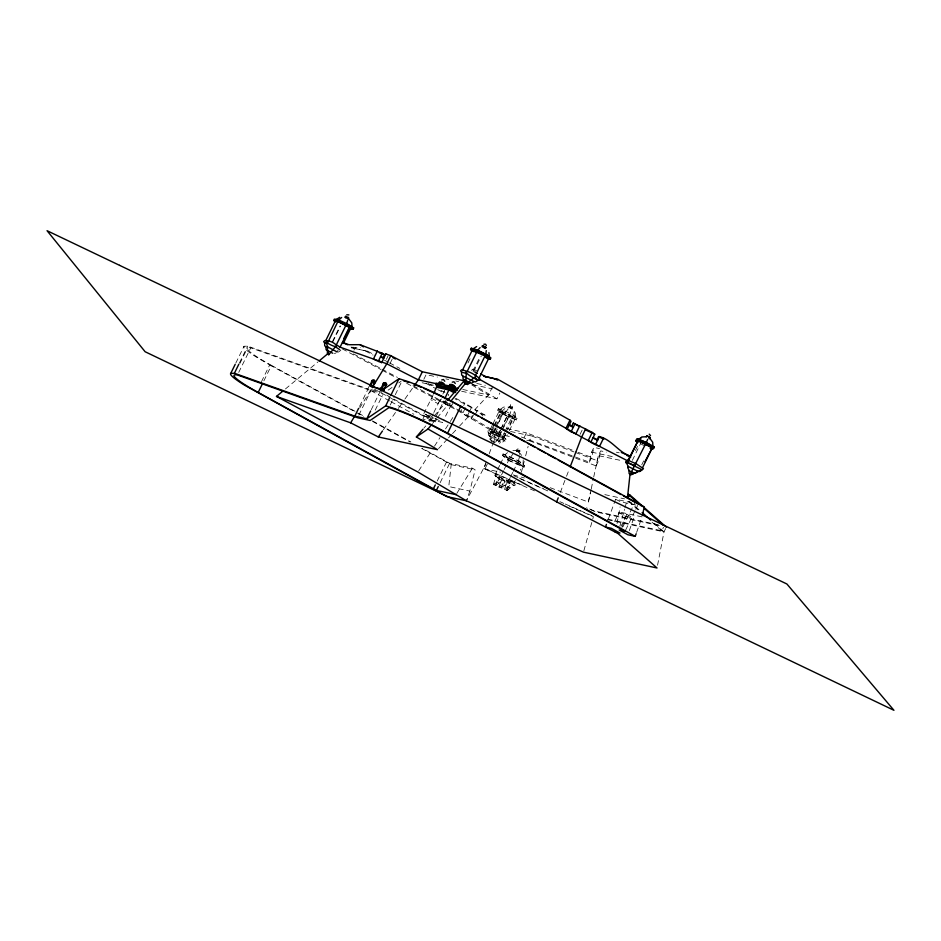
<?xml version="1.0" encoding="UTF-8"?>
<svg xmlns="http://www.w3.org/2000/svg" width="941" height="941" viewBox="0 0 941 941"><rect width="100%" height="100%" fill="white"/><g stroke="black" fill="none" stroke-linecap="round" stroke-linejoin="round"><path stroke-width="0.71" stroke-dasharray="4.71 3.53" d="M514.08 411.852L513.951 415.887L515.656 417.792L515.362 413.275C513.563 408.476 508.563 405.983 503.635 407.1L499.942 409.523L501.659 411.429L512.104 416.816L513.492 418.357L508.363 428.837M523.243 459.902L522.925 464.889L518.385 460.89L504.811 454.938L509.399 450.998M476.616 370.766L473.229 369.072L473.041 371.46L474.052 370.766L477.463 373.365M617.049 523.455L620.084 506.905M421.58 448.375L451.186 464.642L448.763 486.544L469.841 491.084L475.134 469.806L472.429 468.195L449.657 463.29L422.391 448.316M657.559 565.212L664.005 531.877L665.758 528.313M550.25 487.72L588.372 502.071L591.042 489.543M591.277 488.826L593.418 478.404M593.712 477.016L598.358 455.62L600.687 450.88L606.369 452.103M521.302 436.989L589.348 462.172L591.571 452.127L593.9 447.375L599.523 448.586M589.348 462.172L591.677 457.432L593.9 447.375M575.727 458.208L596.088 465.877L598.358 455.62L622.53 460.831M588.372 502.071L590.395 492.896M596.088 465.877L598.417 461.125L600.687 450.88M444.187 391.374L444.552 390.621L441.811 396.22M521.361 472.323L524.208 461.361M525.631 455.879L528.124 446.293M518.385 460.89L519.832 455.573M619.825 526.348L624.542 509.375M624.93 507.952L626.894 500.883M583.855 550.791L593.418 516.68L569.34 506.117M493.355 484.639L495.931 476.228L501.776 480.322A5.211 1.894 -66.3 0 1 498.765 483.004L496.636 485.474L493.355 484.639L496.366 481.957A5.211 1.894 -66.3 0 0 499.377 479.275L494.848 475.276L497.119 470.629M495.742 485.685L498.33 477.275M498.942 487.085L501.518 478.675L507.364 482.78A5.211 1.894 -66.3 0 1 504.352 485.45L502.223 487.92L498.942 487.085L501.953 484.403A5.211 1.894 -66.3 0 0 504.976 481.721L501.518 478.675M501.33 488.132L503.917 479.734M504.529 489.532L507.105 481.133L509.504 482.18L506.928 490.579L504.529 489.532L507.54 486.85A5.211 1.894 -66.3 0 0 510.563 484.18L507.105 481.133M510.775 411.605L509.516 415.557L515.656 417.792M493.931 427.202L489.885 435.859L491.084 437.93L502.024 442.552L504.364 440.835L507.293 434.871M621.907 527.525L625.789 516.468L618.919 512.692L613.826 523.09M629.353 530.606L633.716 518.173L626.859 514.398L618.919 512.692M636.61 532.441L642.08 516.868L619.625 512.033M469.841 491.084L466.395 500.8L486.026 463.807M608.357 519.091L615.626 499.236L631.235 502.6M534.547 490.849L483.698 468.547L487.191 459.173M489.179 453.821L493.166 443.105M493.66 441.764L496.66 433.73L457.373 410.405M560.295 492.449L566.011 477.616M566.529 476.264L569.129 469.524M495.601 432.648L504.305 437.883L502.647 438.929L494.79 434.801L495.601 432.648L493.155 440.776L495.025 442.411M235.815 363.061L244.037 346.264L247.683 346.135L368.06 389.021L359.203 407.1M239.461 362.92L247.683 346.135M239.884 363.473L247.483 347.97M238.732 372.389L250.753 347.852L370.848 390.633L382.046 393.044M261.48 381.681L269.702 364.896L258.316 358.333A52.331 5.646 26.1 0 1 244.037 346.264M263.868 380.846L271.455 365.355A48.485 5.234 26.1 0 1 250.753 347.852M332.349 341.712L340.054 325.974M332.855 341.748L340.56 326.021M353.91 350.264L355.204 347.641L360.591 347.617M389.574 400.913L367.837 388.962L369.166 386.257M358.827 415.169L370.848 390.633M386.386 359.333L388.057 355.945M390.056 363.485L392.903 357.674M371.26 409.688L380.117 391.609L367.837 388.962M375.224 410.135L382.811 394.644M390.244 405.006L394.679 395.973M395.302 394.679L402.266 380.47M423.838 379.27L426.12 374.612L437.412 377.047M433.295 394.62L422.768 415.722L433.907 418.11M390.903 398.208L430.096 419.745L431.201 417.486L423.873 413.464L431.378 417.522L433.225 413.758M433.836 412.499L438.141 403.713L430.813 399.69M438.141 403.713L441.211 397.431M441.317 398.89L440.176 401.219L450.998 407.006L452.715 403.513M436.236 416.122L443.799 401.066L451.127 405.089L443.564 420.145M435.33 421.874L436.659 419.168L424.156 416.475L422.827 419.18L435.33 421.874L384.187 393.773M444.599 403.089L448.575 394.949M467.971 362.932L471.182 356.38M449.057 405.465L450.21 403.101M472.97 371.06L480.028 356.639M473.652 371.577L481.357 355.851M496.095 428.484L494.166 432.425L491.578 429.531L460.878 411.299L463.148 406.653M463.725 405.489L464.854 403.16L454.268 397.502M465.477 407.712L462.619 413.522L471.559 418.827L474.405 413.017M467.43 415.793L469.171 412.229M469.759 411.041L471.417 407.653L473.594 408.359L464.854 403.16M437.212 481.039L446.693 461.666M471.112 417.969L472.276 415.593M440.165 482.662L449.657 463.29M475.617 413.922L477.275 410.535L485.368 415.334L487.215 417.416M492.508 386.869L488.52 395.008L474.523 410.017M461.666 391.268L496.977 398.866L499.824 393.056M497.777 410.088L498.448 408.723L505.764 411.382L515.115 416.31L517.162 418.58L516.491 419.933L509.175 417.275L499.824 412.358L497.777 410.088L505.094 412.734L514.456 417.663L516.491 419.933M492.214 425.297L488.226 434.013L490.155 437.153M492.861 423.979L499.283 410.876L503.47 412.393L496.73 427.179M499.824 412.358L500.483 411.005L498.448 408.723M491.578 429.531L493.896 424.779M505.788 434.083L503.858 438.012L498.895 436.212L491.143 431.319L493.072 427.39M493.719 426.085L500.777 411.664L503.8 412.758M494.578 425.885L500.988 412.781L499.283 410.876M492.531 432.872L495.107 427.626M495.742 426.308L502.165 413.205L500.777 411.664M493.837 432.06L497.048 425.497M497.695 424.191L503.47 412.393M505.094 412.734L505.764 411.382M503.858 438.012L496.025 431.554L498.354 426.802M508.952 407.277L509.446 406.265L511.998 407.418L512.045 409.041L508.952 407.277L512.045 409.041M509.493 407.876L509.446 406.265M498.295 434.083L500.612 429.331M500.859 428.837L507.917 414.416L513.28 417.239L514.998 419.145L507.928 433.566M498.612 434.436L500.541 430.507M501.188 429.202L507.917 414.416M511.504 408.441L511.998 407.418M498.895 436.212L500.824 432.284M503.388 427.038L508.528 416.557L513.492 418.357M501.788 431.331L497.53 439.882L495.625 441.964M502.435 430.025L508.846 416.922L514.998 419.145M509.175 417.275L509.846 415.922L517.162 418.58M487.309 464.078L484.991 468.83L525.102 486.426M502.482 436.471L504.4 432.542M505.046 431.225L512.104 416.816M488.708 435.53L500.577 440.929L502.659 438.929L505.576 432.966M506.223 431.66L513.28 417.239M514.456 417.663L515.115 416.31M502.423 455.338L503.082 453.985L519.256 461.066L524.655 465.842L523.984 467.195L507.822 460.114L502.423 455.338L518.585 462.431L523.984 467.195M497.765 469.324L499.671 465.419M500.318 464.113L504.153 456.291L517.726 462.243L522.255 466.242L520.338 470.159M497.354 474.582L496.366 476.616L495.66 476.228L495.825 474.676L497.354 474.582L500.377 477.24L513.951 483.192L515.28 484.721L514.903 485.497L498.93 479.11L495.66 476.228M507.822 460.114L508.481 458.749L503.082 453.985M503.576 470.723L500.377 477.24L498.871 478.463L499.377 479.275M504.211 469.418L506.764 464.207M507.399 462.901L508.681 460.29L504.153 456.291M516.197 450.88L516.691 449.869L519.173 450.951L519.997 451.68L519.491 452.692L516.197 450.88L519.491 452.692M517.021 451.609L517.526 450.598L516.691 449.869M524.113 437.6L526.442 432.848L576.727 451.798M518.667 451.962L519.173 450.951M510.281 477.428L508.422 481.216L513.962 485.697M510.692 476.581L512.763 472.358M513.257 471.37L517.726 462.243M518.585 462.431L519.256 461.066M526.713 440.2L529.548 440.811L531.877 436.059L573.975 451.927M510.939 480.522L509.94 482.557L511.845 481.698L510.939 480.522L513.951 483.192L516.515 477.981M580.068 434.377L582.338 429.719M635.41 450.563L637.986 445.316M632.364 460.349L640.703 443.305M641.75 464.842L643.679 460.902M621.131 526.09L626.859 514.398M622.93 526.807L634.952 502.271M625.683 529.959L635.163 510.587M635.798 509.293L637.704 505.423M607.651 519.126L661.794 530.783L663.534 527.231M509.422 479.192L508.422 481.216L494.848 475.276M359.674 408.065L370.977 389.621M456.773 493.437L472.429 468.195M418.733 470.806L431.354 451.08M434.507 446.152L440.023 437.518M445.54 428.896L449.48 422.732M450.269 421.497L454.221 415.334M337.372 351.287L338.172 350.064M506.928 490.579L509.94 487.909A5.211 1.894 -66.3 0 0 512.963 485.227M383.328 429.814L397.502 409.617M398.337 408.429L404.183 400.101M405.018 398.913L413.358 387.033M508.222 408.759L506.082 411.746L499.942 409.523M340.83 350.299L338.454 352.063L336.196 351.863M499.553 443.387L500.424 442.176L499.283 440.906L498.459 442.164L495.907 442.87M512.88 454.08L509.352 458.937L504.811 454.938M432.601 423.415L436.283 418.933M437.2 417.816L449.175 403.23M423.909 428.12L425.791 425.908M429.555 421.474L433.33 417.051M434.272 415.946L446.516 401.548M498.412 438.718L499.224 436.577L491.367 432.437L490.085 432.731L489.826 434.201L498.412 438.718L505.905 440.858L506.058 439.259L503.647 436.895L506.058 439.259M438.53 448.622L447.528 438.976M448.528 437.906L451.527 434.683M452.527 433.613L458.526 427.179M459.526 426.108L470.524 414.311M501.659 411.429L504.917 408.523M285.441 388.951L317.952 361.92M388.151 390.127L392.856 386.916M398.737 382.893L401.089 381.281M471.406 370.319L473.229 369.072M495.789 432.766L488.108 430.519L487.956 432.119L490.367 434.471L487.956 432.119M334.42 353.545L335.925 352.993M512.904 450.61L515.245 450.363L519.15 452.068L521.596 455.385M367.813 351.287L351.581 347.864L367.813 351.287L375.494 355.392M352.734 347.123L355.204 347.641M476.758 383.481L485.344 385.328M445.881 378.87L448.704 379.482M455.773 380.999L458.596 381.611M472.711 384.646L492.484 388.904M462.749 389.456L488.52 395.008L471.641 384.857M422.133 382.752L433.425 385.187M431.507 398.255L438.835 402.289M443.799 401.066L451.127 405.089M506.776 428.614L526.442 432.848M616.39 452.221L619.202 452.821M510.563 431.472L531.877 436.059M496.025 431.554L505.858 433.672M591.571 452.127L615.473 457.267M496.66 433.73L511.081 436.836M430.096 419.745L442.623 422.438L428.99 414.946M483.698 468.547L500.53 472.17M513.233 474.911L524.384 477.969M604.816 494.625L624.589 498.883M451.186 464.642L475.134 469.806M635.904 505.082L620.554 501.776L615.626 499.236M625.789 516.468L633.716 518.173M658.418 524.819L594.289 511.01L588.948 508.658M659.276 525.607L595.747 511.928L586.384 507.822M607.545 519.714L664.005 531.877L652.889 522.067M477.275 410.535L475.099 409.841L481.004 413.934L485.368 415.334M491.143 431.319L494.166 432.425M494.79 434.801L488.65 432.566L490.367 434.471M499.224 436.577L505.364 438.8M491.237 440.753L491.802 441.388L490.602 439.318L491.084 437.93L489.943 436.659L489.99 439.623L493.284 441.494M578.08 452.303L591.677 457.432M575.327 452.433L598.417 461.125M529.548 440.811L574.363 457.691M488.885 430.213L491.367 432.437M505.129 441.164L502.659 438.929M517.526 450.598L519.997 451.68M508.481 458.749L524.655 465.842M508.681 460.29L522.255 466.242M661.711 530.712L663.652 531.559M514.057 475.817L518.068 477.569M519.408 478.157L543.475 488.72M520.808 479.063L550.25 491.978M559.871 501.671L563.882 503.435M565.223 504.023L591.971 515.75M496.366 481.957L498.765 483.004M501.953 484.403L504.352 485.45M507.54 486.85L509.94 487.909M495.295 483.486L497.695 484.533M500.894 485.932L503.282 486.979M506.481 488.379L508.881 489.426M494.237 484.427L496.636 485.474M499.824 486.873L502.223 487.92M505.423 489.32L507.811 490.379M509.987 406.865L512.539 408.018M351.04 346.97L353.616 348.146M471.417 407.653L454.985 398.866M474.158 372.013L477.499 373.671M500.483 411.005L509.846 415.922M502.165 413.205L508.528 416.557M500.988 412.781L508.846 416.922M492.672 441.847L494.425 442.764M384.469 360.191L388.315 362.238M389.598 362.932L399.843 368.413M428.026 383.481L434.436 386.904M440.847 390.327L448.528 394.432M365.343 350.946L373.095 355.086M426.073 383.41L436.412 388.939M437.706 389.621L444.164 393.079M353.51 353.91L380.67 368.425M381.964 369.119L397.49 377.412M413.017 385.716L460.878 411.299M342.265 348.876L380.917 369.531M382.211 370.225L396.373 377.8M406.677 383.305L456.091 409.723M442.999 402.313L450.504 406.371M374.283 389.068L389.633 397.502M390.856 401.619L413.875 414.263M271.455 365.355L357.157 412.452M358.439 413.158L364.837 416.675M372.507 420.886L410.888 441.988M269.702 364.896L363.661 416.534M372.671 421.486L409.994 442.011M640.245 443.493L643.656 445.469M471.606 383.61L496.977 398.866M629.235 501.177L641.068 511.622M628.365 501.282L640.198 511.728M652.031 522.161L661.794 530.783M511.633 480.91L514.892 483.792M481.004 413.934L482.862 416.004M519.15 452.068L519.608 454.409M510.551 404.889L510.469 406.9L512.598 407.03L512.68 405.006L510.551 404.889M517.938 448.551L517.832 450.551L519.844 450.715L520.02 448.61L517.938 448.551"/><path stroke-width="1.41" d="M633.634 473.076L635.034 473.405L637.198 471.653L639.915 471.453L641.621 469.559L627.376 462.49L626.647 461.243L627.718 460.161L635.928 463.642L643.479 468.653L640.762 470.794L637.775 471.206L635.481 473.052L633.928 472.853L632.799 474.288L630.105 474.24M627.447 498.06L630.047 474.017M488.92 352.64L489.32 357.133L485.768 354.428L486.274 350.617M642.397 515.445L644.279 506.881L447.645 399.09A52.331 5.646 26.1 0 0 408.123 381.599L398.984 378.705L381.305 390.809M347.582 344.771L342.43 342.418L348.864 344.712L359.944 344.677L382.234 353.251L378.247 361.379L381.717 362.614L381.846 362.038M385.704 354.486L385.834 353.898L390.786 355.663L422.344 371.766L463.866 380.705M347.688 320.258L346.664 323.786L352.122 327.245L351.758 322.834L348.935 319.07M462.549 370.025L472.182 350.358L476.864 351.711L467.23 371.377L461.749 369.707L460.572 370.789L461.549 372.06L461.655 375.012L462.972 376.118L473.946 381.54L475.628 381.905L478.028 380.188L479.628 380.188L479.757 378.6C465.948 367.308 458.479 370.966 478.028 380.188L474.476 377.47L468.689 381.999L463.078 379.07L462.972 376.118M464.384 380.188L464.489 383.14L465.807 384.257L468.689 381.999L471.559 383.258L473.946 381.54M328.268 341.101L327.103 341.195L326.798 342.747C343.465 352.475 335.784 340.242 324.833 340.595L323.657 341.689L324.621 342.9L324.704 345.794L325.986 346.841L326.08 349.746L332.773 353.251M327.362 350.793L327.456 353.687L328.738 354.733L335.372 346.829L339.736 349.605M642.609 467.524L652.242 447.857L638.01 440.788L626.918 463.913L628.282 466.489L637.775 471.206L637.198 471.653M433.883 393.409L436.718 386.375L449.41 389.221L449.774 388.468L437.589 385.845L436.001 384.681L436.13 383.14L449.845 386.092L449.774 388.468L455.891 391.821M456.032 494.648L436.365 490.414L258.175 392.468A48.485 5.234 26.1 0 1 237.461 374.977L357.568 417.757L370.154 420.462L388.986 407.594A48.485 5.234 26.1 0 1 446.293 432.966L625.047 531.242L619.213 529.995L627.894 534.759L635.234 536.346L636.151 533.747M606.427 524.384L605.451 527.031L611.285 528.289L619.966 533.053L615.132 532.006M283.206 390.821L276.478 396.408L417.945 472.041L466.395 500.8L583.479 552.155L657.03 567.988L617.861 533.418L556.649 501.894L558.213 497.848M570.164 466.818L581.609 437.142L585.596 429.002L573.281 423.109L571.622 426.496L568.587 424.779M650.125 438.694L652.689 442.223L652.913 446.505L646.22 442.635L647.702 439.341M466.395 500.8L446.563 496.53L245.036 385.445A52.331 5.646 26.1 0 1 230.757 373.389L235.191 364.343M230.757 373.389L234.403 373.248L238.826 364.214M258.175 392.468L261.974 384.716M335.866 321.869L333.702 320.505L334.361 319.14L337.525 319.422L347.17 323.833L353.663 327.95L353.004 329.303L349.84 329.021M325.621 340.865L335.243 321.21L337.901 321.446L349.723 327.503L340.089 347.158L336.372 344.794L346.006 325.139M333.702 320.505L336.866 320.787L337.525 319.422M337.901 321.446L326.774 344.559L327.762 347.006L336.796 351.769M345.171 317.176L345.676 316.152L348.735 317.917L348.241 318.928L345.171 317.176L345.688 317.764M347.735 318.34L348.229 317.329M353.004 329.303L346.511 325.186L347.17 323.833M343.924 338.301L349.064 327.821L350.617 328.527L343.3 343.441M377.412 350.899L373.424 359.039L377.047 360.791M382.234 353.251L384.587 354.71L382.928 358.098L380.576 356.639L384.046 357.874M234.403 373.248L354.781 416.134L358.58 408.382M369.895 385.34L371.719 381.611M372.224 380.599L374.095 380.176C376.459 382.058 373.295 382.34 374.095 380.176L371.989 380.493L371.495 381.505L372.636 381.811L370.813 385.539M381.717 362.614L385.834 353.898M370.236 386.48L370.73 385.469L372.871 386.645L372.377 387.657M372.648 386.539L374.471 382.811M374.694 382.916L375.2 381.893L373.059 380.729L372.565 381.74L374.694 382.916L373.636 382.681M390.786 355.663L386.798 363.802L372.483 387.163M380.611 388.715L381.105 387.704L382.246 387.998L384.069 384.269L382.928 383.975L383.434 382.952L385.528 382.646C387.904 384.528 384.728 384.798 385.528 382.646L383.657 383.058M381.328 387.798L383.163 384.069M354.781 416.134L366.837 418.733L370.636 410.982M380.787 390.762L382.175 387.927L384.304 389.103L383.81 390.127M384.081 389.009L385.904 385.281M386.139 385.375L386.633 384.363L384.493 383.187L383.999 384.199L386.139 385.375L384.998 385.081M366.837 418.733L385.704 405.83L389.492 398.078M390.762 395.491L398.984 378.705M422.344 371.766L418.357 379.893L414.193 385.845M437.224 386.598L437.589 385.845M442.729 384.128L444.423 384.493L441.235 382.175L439.341 382.269L438.424 384.151L418.357 379.893L386.798 363.802L340.101 347.17M440.117 384.516L441.917 382.328M449.833 384.528L448.916 386.41L453.997 388.633L454.926 386.751L451.727 384.446L449.833 384.528L454.926 386.751M444.834 398.572L449.245 389.068L454.35 391.879M450.61 386.775L452.409 384.587M472.723 351.205L470.606 349.582L471.276 348.229L476.852 349.84L486.662 354.675L490.896 357.909L490.226 359.262L487.438 358.462M470.606 349.582L476.181 351.193L476.852 349.84M482.533 345.641L482.039 346.653L485.509 348.499L486.003 347.476L482.533 345.641L486.003 347.476M484.392 347.641L484.886 346.629M635.234 536.346L447.598 433.178L460.878 406.053M490.226 359.262L485.991 356.039L486.662 354.675M479.028 378.153L488.65 358.486L485.097 355.78L475.464 375.435L475.511 377.047L474.476 377.47M433.413 488.791L435.307 484.909M436.365 490.414L438.271 486.532M569.964 420.145L565.976 428.284L567.058 429.437L571.046 421.297L569.964 420.145L498.342 379.588L483.956 376.2M579.797 425.72L575.821 433.86L571.105 431.731L575.092 423.591M585.596 429.002L592.23 432.425L588.243 440.553L589.925 441.741M592.23 432.425L594.747 434.189L590.76 442.329L595.418 444.717L599.393 436.577C611.779 439.694 618.237 451.939 630.035 456.126L621.331 452.468M599.393 436.577L598.605 436.636L596.935 440.035L593.453 438.235M603.522 438.235L599.535 446.363L596.441 445.128M637.974 442.176L635.704 440.858L637.398 438.694L646.396 442.505L654.348 447.116L652.654 449.28L650.078 448.187M625.647 462.031L626.024 461.266M635.704 440.858L637.398 438.694M638.01 440.788L627.706 460.878L581.609 437.142L479.639 379.388M646.326 436.895L646.832 435.883L649.208 436.883L650.266 437.718L649.772 438.729L648.714 437.906L649.208 436.883M645.561 443.987L630.082 474.499L629.058 473.417L629.176 470.488L627.823 467.924L628.282 466.489L627.706 466.936M653.689 448.469L645.726 443.858L646.396 442.505M627.153 496.813L628.317 494.448L629.611 494.719L666.334 527.136M644.95 461.643L652.242 447.857M627.87 498.283L629.611 494.719M642.48 469.441L640.75 470.241M276.478 396.408L350.628 422.827L354.392 416.675M350.628 422.827L378.317 436.953L382.493 431.002M441.752 379.905L443.47 379.517L444.775 381.223M452.256 382.164L453.974 381.787L455.268 383.481M469.877 382.893L467.477 384.61M378.317 436.953L437.53 449.692L416.369 436.977L427.99 429.025L431.672 424.544M451.021 400.984L465.76 383.034M416.369 436.977L422.968 429.225M447.457 400.443L464.419 380.517M476.64 346.57L472.841 349.005L477.522 350.358L480.133 347.582M338.56 320.081L341.654 317.493M319.081 360.979L328.044 353.522M625.847 462.796L627.376 462.478L634.928 465.677M646.208 436.742L642.068 436.953L637.81 440.106L641.421 437.459M639.292 441.529L637.422 441.247M626.518 463.16L627.376 462.478M653.313 447.928L654.348 447.116M628.894 470.712L633.928 472.853L631.634 474.699L630.082 474.499M336.854 319.222L339.666 317.329M346.759 314.776L348.899 314.894M483.874 344.23L485.615 344.194L486.321 345.523M594.747 434.189L585.361 429.825M351.558 327.762L353.663 327.95M348.805 328.362L350.617 328.527M325.986 346.841L327.762 347.006L327.444 349.864L328.738 354.733M442.588 382.928L443.27 383.069M453.762 385.328L453.091 385.187L453.233 386.386M439.341 382.269L444.423 384.493M445.564 385.751L448.434 386.375M454.162 387.61L458.455 388.527M436.859 387.339L449.045 389.974L453.927 392.656M372.307 380.423L375.047 381.634L374.142 381.434M383.74 382.893L386.492 384.093L385.575 383.893M374.13 381.67L375.2 381.893M385.563 384.128L386.633 384.363M371.73 386.351L372.871 386.645M371.942 386.857L381.67 388.951L384.234 390.35M483.698 376.212L498.342 379.588M571.622 426.496L573.434 426.991L569.387 424.685M473.746 351.134L484.203 355.522L487.085 357.709M485.909 357.698L488.65 358.486M461.549 372.06L466.23 373.412L465.807 384.257M385.704 405.83L394.844 408.712A52.331 5.646 26.1 0 1 434.354 426.214L447.598 433.178M649.208 434.154L650.56 435.612M379.27 352.816L384.587 354.71M626.988 455.526L630.717 457.091M650.266 437.718L646.832 435.883M638.668 439.435L646.22 442.635M636.739 440.047L645.726 443.858M336.866 320.787L346.511 325.186M338.936 322.104L345.5 325.092M349.723 327.503L346.394 325.657M477.522 350.358L485.768 354.428M476.181 351.193L485.991 356.039M392.903 357.674L395.455 358.98M598.605 436.636L603.722 439.282M593.089 437.577L597.735 439.976M449.845 386.092L457.444 390.268M455.456 390.903L449.375 387.563L436.001 384.681L438.435 386.022M449.41 389.221L455.526 392.573M460.855 406.559L478.781 416.404M481.345 417.816L524.866 441.741M527.419 443.152L535.1 447.375M537.664 448.786L545.345 453.009M547.897 454.409L555.578 458.632M558.142 460.043L620.872 494.531M623.424 495.931L638.327 504.129M494.719 378.611L497.248 380.046M573.281 423.109L578.103 425.838M480.663 373.906L485.674 376.741M568.07 430.013L571.105 431.731M427.99 429.025L556.649 501.894M645.397 444.117L647.561 445.375M359.944 344.677L363.473 346.876M471.276 348.229L473.382 349.84M472.182 350.358L473.958 351.722M628.317 494.448L634.834 500.189M636.998 502.106L641.339 505.929M644.597 508.81L663.04 525.09M642.138 512.574L650.749 520.173M465.054 382.458L465.136 383.634M403.407 380.776A48.485 5.234 26.1 0 1 408.912 382.517M414.275 384.481A48.485 5.234 26.1 0 1 421.356 387.339M423.756 388.362A48.485 5.234 26.1 0 1 459.573 405.853M327.268 343.136L324.621 342.9L327.268 343.136M119.578 265.338L47.05 230.698L145.137 351.746L893.95 710.302L786.899 583.996L119.578 265.338"/></g></svg>
